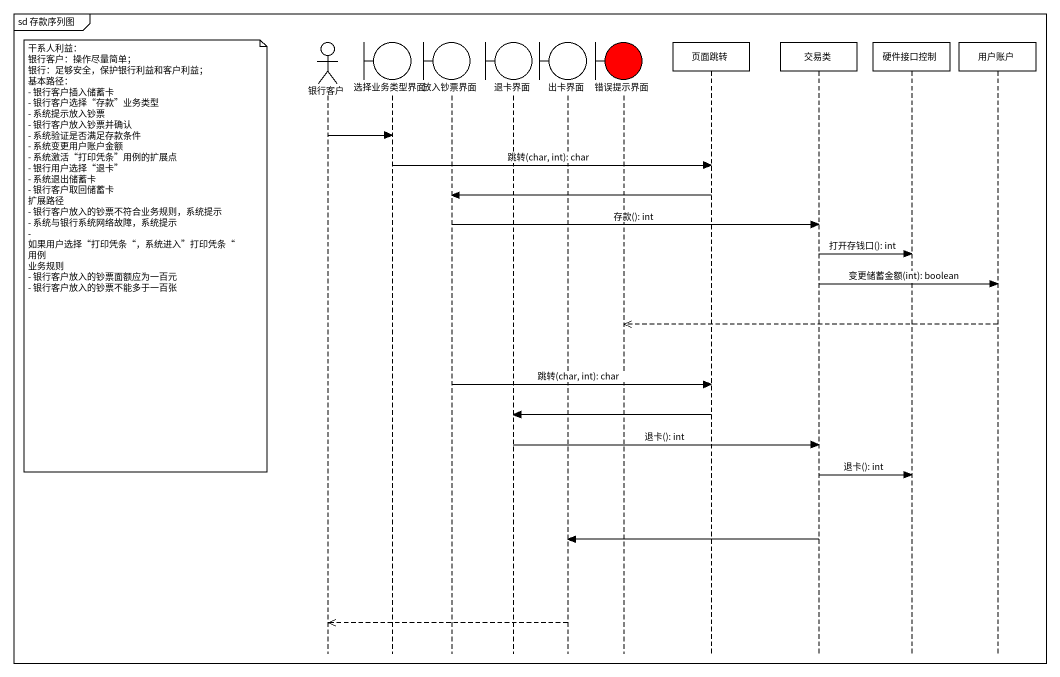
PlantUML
@startuml
mainframe sd 存款序列图
hide footbox
actor 银行客户
boundary 选择业务类型界面
boundary 放入钞票界面
boundary 退卡界面
boundary 出卡界面
boundary 错误提示界面 #FF0000
participant 页面跳转
participant 交易类
participant 硬件接口控制
participant 用户账户

银行客户 -> 选择业务类型界面
选择业务类型界面 -> 页面跳转 : 跳转(char, int): char
页面跳转 -> 放入钞票界面
放入钞票界面 -> 交易类 : 存款(): int
交易类 -> 硬件接口控制 : 打开存钱口(): int
note left of 银行客户
  干系人利益：
  银行客户：操作尽量简单；
  银行：足够安全，保护银行利益和客户利益；
  基本路径：
  - 银行客户插入储蓄卡
  - 银行客户选择“存款”业务类型
  - 系统提示放入钞票
  - 银行客户放入钞票并确认
  - 系统验证是否满足存款条件
  - 系统变更用户账户金额
  - 系统激活“打印凭条”用例的扩展点
  - 银行用户选择“退卡”
  - 系统退出储蓄卡
  - 银行客户取回储蓄卡
  扩展路径
  - 银行客户放入的钞票不符合业务规则，系统提示
  - 系统与银行系统网络故障，系统提示
  - 如果用户选择“打印凭条“，系统进入”打印凭条“用例
  业务规则
  - 银行客户放入的钞票面额应为一百元
  - 银行客户放入的钞票不能多于一百张
end note
交易类 -> 用户账户 : 变更储蓄金额(int): boolean
用户账户 -->> 错误提示界面
放入钞票界面 -> 页面跳转 : 跳转(char, int): char
页面跳转 -> 退卡界面
退卡界面 -> 交易类 : 退卡(): int
交易类 -> 硬件接口控制 : 退卡(): int
交易类 -> 出卡界面
出卡界面 -->> 银行客户
@enduml
